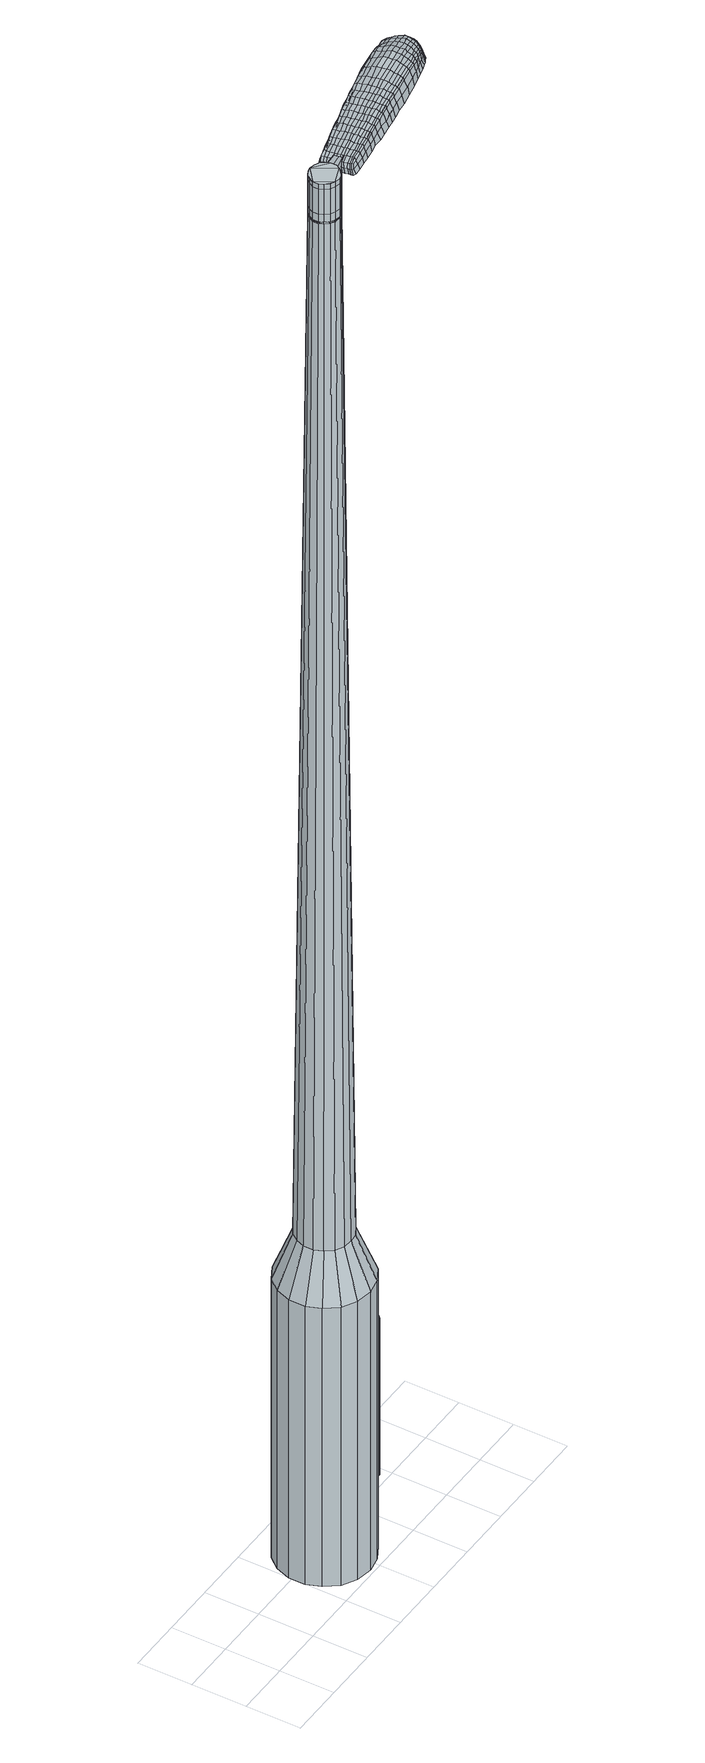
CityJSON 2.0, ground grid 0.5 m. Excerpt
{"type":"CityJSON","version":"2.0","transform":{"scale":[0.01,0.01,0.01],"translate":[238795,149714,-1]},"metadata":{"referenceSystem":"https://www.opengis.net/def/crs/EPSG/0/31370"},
"CityObjects":{
"object1":{"type":"GenericCityObject","attributes":{"cluster":966,"mean_distance_to_centroid":0.175,"new_centroid_x":238796.4,"new_centroid_y":149714.44,"mean_distance_to_camera":10.03,"H1":8.42,"H2":8.37,"Z_final":110.36,"cluster2":89,"proj_x":238796.83,"proj_y":149716.85,"id_line":48005,"bearing_l":280.12,"distance":2.45,"orientation":"left","G_obj":10.12},"geometry":[{"type":"MultiSurface","lod":"2","boundaries":[[[0,1,2,3]],[[1,4,5,2]],[[4,6,7,5]],[[6,8,9,7]],[[8,10,11,9]],[[10,12,13,11]],[[12,14,15,13]],[[14,16,17,15]],[[16,18,19,17]],[[18,20,21,19]],[[20,22,23,21]],[[22,24,25,23]],[[24,26,27,25]],[[26,28,29,27]],[[28,30,31,29]],[[30,32,33,31]],[[32,34,35,33]],[[34,0,3,35]],[[36,37,38,39]],[[38,40,41,42]],[[41,43,42]],[[42,44,45,46]],[[45,47,46]],[[46,48,49,50]],[[49,51,50]],[[42,46,50,38]],[[50,52,39,38]],[[53,36,39]],[[2,5,7,35]],[[7,9,11,15]],[[11,13,15]],[[15,17,19,23]],[[19,21,23]],[[23,25,27,31]],[[27,29,31]],[[15,23,31,7]],[[31,33,35,7]],[[3,2,35]],[[1,0,54,55]],[[0,34,56,54]],[[34,32,57,56]],[[32,30,58,57]],[[30,28,59,58]],[[28,26,60,59]],[[26,24,61,60]],[[24,22,62,61]],[[22,20,63,62]],[[20,18,64,63]],[[18,16,65,64]],[[16,14,66,65]],[[14,12,67,66]],[[12,10,68,67]],[[10,8,69,68]],[[8,6,70,69]],[[6,4,71,70]],[[4,1,55,71]],[[55,54,72,73]],[[54,56,74,72]],[[56,57,75,74]],[[57,58,76,75]],[[58,59,77,76]],[[59,60,78,77]],[[60,61,79,78]],[[61,62,80,79]],[[62,63,81,80]],[[63,64,82,81]],[[64,65,83,82]],[[65,66,84,83]],[[66,67,85,84]],[[67,68,86,85]],[[68,69,87,86]],[[69,70,88,87]],[[70,71,89,88]],[[71,55,73,89]],[[90,91,92,93]],[[94,95,91,90]],[[75,96,95,94]],[[76,97,96,75]],[[77,98,97,76]],[[78,99,98,77]],[[79,100,99,78]],[[80,101,100,79]],[[102,103,101,80]],[[104,105,103,102]],[[83,106,105,104]],[[107,108,106,83]],[[109,110,108,107]],[[111,112,110,109]],[[113,114,112,111]],[[115,116,114,113]],[[89,117,116,115]],[[93,92,117,89]],[[118,119,120,121]],[[122,118,121,123]],[[124,122,123,125]],[[126,124,125,127]],[[128,126,127,129]],[[130,128,129,131]],[[132,130,131,133]],[[134,132,133,135]],[[136,134,135,137]],[[138,136,137,139]],[[140,138,139,141]],[[142,140,141,143]],[[144,142,143,145]],[[146,144,145,147]],[[148,146,147,149]],[[150,148,149,151]],[[73,72,90,93]],[[72,74,94,90]],[[74,75,94]],[[81,102,80]],[[81,82,104,102]],[[82,83,104]],[[84,107,83]],[[84,85,109,107]],[[85,86,111,109]],[[86,87,113,111]],[[87,88,115,113]],[[88,89,115]],[[73,93,89]],[[152,153,92,91]],[[153,117,92]],[[154,116,117]],[[154,155,114,116]],[[155,156,112,114]],[[156,157,110,112]],[[157,158,108,110]],[[158,106,108]],[[159,105,106]],[[159,160,103,105]],[[160,101,103]],[[161,95,96]],[[161,152,91,95]],[[39,52,150,162]],[[153,152,163,151]],[[53,39,162,119]],[[152,161,120,163]],[[36,53,119,118]],[[161,96,121,120]],[[37,36,118,122]],[[96,97,123,121]],[[38,37,122,124]],[[97,98,125,123]],[[40,38,124,126]],[[98,99,127,125]],[[41,40,126,128]],[[99,100,129,127]],[[43,41,128,130]],[[100,101,131,129]],[[42,43,130,132]],[[101,160,133,131]],[[44,42,132,134]],[[160,159,135,133]],[[45,44,134,136]],[[159,106,137,135]],[[47,45,136,138]],[[106,158,139,137]],[[46,47,138,140]],[[158,157,141,139]],[[48,46,140,142]],[[157,156,143,141]],[[49,48,142,144]],[[156,155,145,143]],[[51,49,144,146]],[[155,154,147,145]],[[50,51,146,148]],[[154,117,149,147]],[[52,50,148,150]],[[117,153,151,149]],[[150,151,164,165]],[[151,163,166,164]],[[163,120,167,166]],[[120,119,168,167]],[[119,162,169,168]],[[162,150,165,169]],[[170,171,172,173]],[[174,170,173,175]],[[170,174,176,177]],[[171,170,177,178]],[[179,180,181,182]],[[183,179,182,184]],[[179,183,185,186]],[[180,179,186,187]],[[188,189,190,191]],[[192,188,191,193]],[[188,192,194,195]],[[189,188,195,196]],[[197,198,199,200]],[[201,197,200,202]],[[197,201,203,204]],[[198,197,204,205]],[[206,207,208,209]],[[210,206,209,211]],[[206,210,212,213]],[[207,206,213,214]],[[215,216,217,218]],[[219,215,218,220]],[[215,219,221,222]],[[216,215,222,223]],[[224,225,226,227]],[[216,224,227,217]],[[224,216,223,228]],[[225,224,228,229]],[[230,231,232,233]],[[225,230,233,226]],[[230,225,229,234]],[[231,230,234,235]],[[236,174,175,237]],[[231,236,237,232]],[[236,231,235,238]],[[174,236,238,176]],[[239,240,241,242]],[[243,239,242,244]],[[239,243,245,246]],[[240,239,246,247]],[[248,249,250,251]],[[240,248,251,241]],[[248,240,247,252]],[[249,248,252,253]],[[254,255,256,257]],[[249,254,257,250]],[[254,249,253,258]],[[255,254,258,259]],[[260,261,262,263]],[[255,260,263,256]],[[260,255,259,264]],[[261,260,264,265]],[[266,171,178,267]],[[261,266,267,262]],[[266,261,265,268]],[[171,266,268,172]],[[269,270,271,272]],[[273,269,272,274]],[[269,273,275,276]],[[270,269,276,277]],[[278,279,280,281]],[[270,278,281,271]],[[278,270,277,282]],[[279,278,282,283]],[[284,285,286,287]],[[279,284,287,280]],[[284,279,283,288]],[[285,284,288,289]],[[290,183,184,291]],[[285,290,291,286]],[[290,285,289,292]],[[183,290,292,185]],[[293,294,295,296]],[[297,293,296,298]],[[293,297,299,300]],[[294,293,300,301]],[[302,303,304,305]],[[294,302,305,295]],[[302,294,301,306]],[[303,302,306,307]],[[308,309,310,311]],[[303,308,311,304]],[[308,303,307,312]],[[309,308,312,313]],[[314,315,316,317]],[[309,314,317,310]],[[314,309,313,318]],[[315,314,318,319]],[[320,180,187,321]],[[315,320,321,316]],[[320,315,319,322]],[[180,320,322,181]],[[323,209,208,324]],[[325,323,324,326]],[[323,325,327,328]],[[209,323,328,211]],[[329,325,326,330]],[[331,329,330,332]],[[329,331,333,334]],[[325,329,334,327]],[[335,331,332,336]],[[337,335,336,338]],[[335,337,339,340]],[[331,335,340,333]],[[341,337,338,342]],[[343,341,342,344]],[[341,343,345,346]],[[337,341,346,339]],[[347,343,344,348]],[[198,347,348,199]],[[347,198,205,349]],[[343,347,349,345]],[[350,351,196,195]],[[352,350,195,194]],[[350,352,353,354]],[[351,350,354,355]],[[356,357,355,354]],[[358,356,354,353]],[[356,358,359,360]],[[357,356,360,361]],[[362,363,361,360]],[[364,362,360,359]],[[362,364,365,366]],[[363,362,366,367]],[[368,369,367,366]],[[370,368,366,365]],[[368,370,203,201]],[[369,368,201,202]],[[371,372,373,374]],[[273,371,374,275]],[[371,273,274,375]],[[372,371,375,376]],[[377,192,193,378]],[[372,377,378,373]],[[377,372,376,379]],[[192,377,379,194]],[[380,381,382,383]],[[219,380,383,221]],[[380,219,220,384]],[[381,380,384,385]],[[386,387,388,389]],[[381,386,389,382]],[[386,381,385,390]],[[387,386,390,391]],[[392,189,196,393]],[[387,392,393,388]],[[392,387,391,394]],[[189,392,394,190]],[[395,396,397,398]],[[177,395,398,178]],[[395,177,176,399]],[[396,395,399,400]],[[401,402,403,404]],[[396,401,404,397]],[[401,396,400,405]],[[402,401,405,406]],[[407,200,199,408]],[[402,407,408,403]],[[407,402,406,409]],[[200,407,409,202]],[[410,411,412,413]],[[182,410,413,184]],[[410,182,181,414]],[[411,410,414,415]],[[416,204,203,417]],[[411,416,417,412]],[[416,411,415,418]],[[204,416,418,205]],[[419,420,421,422]],[[297,419,422,299]],[[419,297,298,423]],[[420,419,423,424]],[[425,210,211,426]],[[420,425,426,421]],[[425,420,424,427]],[[210,425,427,212]],[[428,429,430,431]],[[243,428,431,245]],[[428,243,244,432]],[[429,428,432,433]],[[434,435,436,437]],[[429,434,437,430]],[[434,429,433,438]],[[435,434,438,439]],[[440,207,214,441]],[[435,440,441,436]],[[440,435,439,442]],[[207,440,442,208]],[[443,444,433,432]],[[242,443,432,244]],[[443,242,241,445]],[[444,443,445,446]],[[447,448,439,438]],[[444,447,438,433]],[[447,444,446,449]],[[448,447,449,450]],[[451,324,208,442]],[[448,451,442,439]],[[451,448,450,452]],[[324,451,452,326]],[[453,454,455,456]],[[300,453,456,301]],[[453,300,299,422]],[[454,453,422,421]],[[457,328,327,458]],[[454,457,458,455]],[[457,454,421,426]],[[328,457,426,211]],[[459,460,446,445]],[[251,459,445,241]],[[459,251,250,461]],[[460,459,461,462]],[[463,464,450,449]],[[460,463,449,446]],[[463,460,462,465]],[[464,463,465,466]],[[467,330,326,452]],[[464,467,452,450]],[[467,464,466,468]],[[330,467,468,332]],[[469,470,471,472]],[[306,469,472,307]],[[469,306,301,456]],[[470,469,456,455]],[[473,334,333,474]],[[470,473,474,471]],[[473,470,455,458]],[[334,473,458,327]],[[475,476,462,461]],[[257,475,461,250]],[[475,257,256,477]],[[476,475,477,478]],[[479,480,466,465]],[[476,479,465,462]],[[479,476,478,481]],[[480,479,481,482]],[[483,336,332,468]],[[480,483,468,466]],[[483,480,482,484]],[[336,483,484,338]],[[485,486,487,488]],[[312,485,488,313]],[[485,312,307,472]],[[486,485,472,471]],[[489,340,339,490]],[[486,489,490,487]],[[489,486,471,474]],[[340,489,474,333]],[[491,492,478,477]],[[263,491,477,256]],[[491,263,262,493]],[[492,491,493,494]],[[495,496,482,481]],[[492,495,481,478]],[[495,492,494,497]],[[496,495,497,498]],[[499,342,338,484]],[[496,499,484,482]],[[499,496,498,500]],[[342,499,500,344]],[[501,502,503,504]],[[318,501,504,319]],[[501,318,313,488]],[[502,501,488,487]],[[505,346,345,506]],[[502,505,506,503]],[[505,502,487,490]],[[346,505,490,339]],[[507,508,494,493]],[[267,507,493,262]],[[507,267,178,398]],[[508,507,398,397]],[[509,510,498,497]],[[508,509,497,494]],[[509,508,397,404]],[[510,509,404,403]],[[511,348,344,500]],[[510,511,500,498]],[[511,510,403,408]],[[348,511,408,199]],[[512,513,415,414]],[[322,512,414,181]],[[512,322,319,504]],[[513,512,504,503]],[[514,349,205,418]],[[513,514,418,415]],[[514,513,503,506]],[[349,514,506,345]],[[515,516,376,375]],[[272,515,375,274]],[[515,272,271,517]],[[516,515,517,518]],[[519,352,194,379]],[[516,519,379,376]],[[519,516,518,520]],[[352,519,520,353]],[[521,522,523,524]],[[222,521,524,223]],[[521,222,221,383]],[[522,521,383,382]],[[525,526,527,528]],[[522,525,528,523]],[[525,522,382,389]],[[526,525,389,388]],[[529,351,355,530]],[[526,529,530,527]],[[529,526,388,393]],[[351,529,393,196]],[[531,532,518,517]],[[281,531,517,271]],[[531,281,280,533]],[[532,531,533,534]],[[535,358,353,520]],[[532,535,520,518]],[[535,532,534,536]],[[358,535,536,359]],[[537,538,539,540]],[[228,537,540,229]],[[537,228,223,524]],[[538,537,524,523]],[[541,542,543,544]],[[538,541,544,539]],[[541,538,523,528]],[[542,541,528,527]],[[545,357,361,546]],[[542,545,546,543]],[[545,542,527,530]],[[357,545,530,355]],[[547,548,534,533]],[[287,547,533,280]],[[547,287,286,549]],[[548,547,549,550]],[[551,364,359,536]],[[548,551,536,534]],[[551,548,550,552]],[[364,551,552,365]],[[553,554,555,556]],[[234,553,556,235]],[[553,234,229,540]],[[554,553,540,539]],[[557,558,559,560]],[[554,557,560,555]],[[557,554,539,544]],[[558,557,544,543]],[[561,363,367,562]],[[558,561,562,559]],[[561,558,543,546]],[[363,561,546,361]],[[563,564,550,549]],[[291,563,549,286]],[[563,291,184,413]],[[564,563,413,412]],[[565,370,365,552]],[[564,565,552,550]],[[565,564,412,417]],[[370,565,417,203]],[[566,567,400,399]],[[238,566,399,176]],[[566,238,235,556]],[[567,566,556,555]],[[568,569,406,405]],[[567,568,405,400]],[[568,567,555,560]],[[569,568,560,559]],[[570,369,202,409]],[[569,570,409,406]],[[570,569,559,562]],[[369,570,562,367]],[[571,572,573,574]],[[574,573,575,576]],[[577,575,573,578]],[[578,573,572,579]],[[580,581,582,583]],[[583,582,584,585]],[[586,584,582,587]],[[587,582,581,588]],[[589,590,591,592]],[[592,591,593,594]],[[595,593,591,596]],[[596,591,590,597]],[[598,599,600,601]],[[601,600,602,603]],[[604,602,600,605]],[[605,600,599,606]],[[607,608,609,610]],[[610,609,611,612]],[[613,611,609,614]],[[614,609,608,615]],[[616,617,618,619]],[[619,618,620,621]],[[622,620,618,623]],[[623,618,617,624]],[[625,626,627,628]],[[628,627,617,616]],[[624,617,627,629]],[[629,627,626,630]],[[631,632,633,634]],[[634,633,626,625]],[[630,626,633,635]],[[635,633,632,636]],[[576,575,637,638]],[[638,637,632,631]],[[636,632,637,639]],[[639,637,575,577]],[[640,641,642,643]],[[643,642,644,645]],[[646,644,642,647]],[[647,642,641,648]],[[649,650,651,652]],[[652,651,641,640]],[[648,641,651,653]],[[653,651,650,654]],[[655,656,657,658]],[[658,657,650,649]],[[654,650,657,659]],[[659,657,656,660]],[[661,662,663,664]],[[664,663,656,655]],[[660,656,663,665]],[[665,663,662,666]],[[579,572,667,668]],[[668,667,662,661]],[[666,662,667,669]],[[669,667,572,571]],[[670,671,672,673]],[[673,672,674,675]],[[676,674,672,677]],[[677,672,671,678]],[[679,680,681,682]],[[682,681,671,670]],[[678,671,681,683]],[[683,681,680,684]],[[685,686,687,688]],[[688,687,680,679]],[[684,680,687,689]],[[689,687,686,690]],[[585,584,691,692]],[[692,691,686,685]],[[690,686,691,693]],[[693,691,584,586]],[[694,695,696,697]],[[697,696,698,699]],[[700,698,696,701]],[[701,696,695,702]],[[703,704,705,706]],[[706,705,695,694]],[[702,695,705,707]],[[707,705,704,708]],[[709,710,711,712]],[[712,711,704,703]],[[708,704,711,713]],[[713,711,710,714]],[[715,716,717,718]],[[718,717,710,709]],[[714,710,717,719]],[[719,717,716,720]],[[588,581,721,722]],[[722,721,716,715]],[[720,716,721,723]],[[723,721,581,580]],[[607,610,724,725]],[[725,724,726,727]],[[728,726,724,168]],[[168,724,610,612]],[[727,726,729,730]],[[730,729,731,732]],[[733,731,729,734]],[[734,729,726,728]],[[732,731,735,736]],[[736,735,737,738]],[[739,737,735,740]],[[740,735,731,733]],[[738,737,741,742]],[[742,741,743,744]],[[745,743,741,746]],[[746,741,737,739]],[[744,743,747,748]],[[748,747,599,598]],[[606,599,747,749]],[[749,747,743,745]],[[597,750,751,596]],[[596,751,752,595]],[[753,752,751,754]],[[754,751,750,755]],[[755,756,757,754]],[[754,757,758,753]],[[759,758,757,760]],[[760,757,756,761]],[[761,762,763,760]],[[760,763,764,759]],[[765,764,763,766]],[[766,763,762,767]],[[767,768,769,766]],[[766,769,770,765]],[[604,770,769,602]],[[602,769,768,603]],[[771,772,773,774]],[[774,773,674,676]],[[675,674,773,775]],[[775,773,772,776]],[[594,593,777,778]],[[778,777,772,771]],[[776,772,777,779]],[[779,777,593,595]],[[780,781,782,783]],[[783,782,620,622]],[[621,620,782,784]],[[784,782,781,785]],[[786,787,788,789]],[[789,788,781,780]],[[785,781,788,790]],[[790,788,787,791]],[[597,590,792,793]],[[793,792,787,786]],[[791,787,792,794]],[[794,792,590,589]],[[795,796,797,798]],[[798,797,578,579]],[[577,578,797,799]],[[799,797,796,800]],[[801,802,803,804]],[[804,803,796,795]],[[800,796,803,805]],[[805,803,802,806]],[[598,601,807,808]],[[808,807,802,801]],[[806,802,807,809]],[[809,807,601,603]],[[810,811,812,813]],[[813,812,583,585]],[[580,583,812,814]],[[814,812,811,815]],[[604,605,816,817]],[[817,816,811,810]],[[815,811,816,818]],[[818,816,605,606]],[[819,820,821,822]],[[822,821,698,700]],[[698,821,699]],[[699,821,820,823]],[[612,611,824,825]],[[825,824,820,819]],[[823,820,824,826]],[[826,824,611,613]],[[827,828,829,830]],[[830,829,644,646]],[[645,644,829,831]],[[831,829,828,832]],[[833,834,835,836]],[[836,835,828,827]],[[832,828,835,837]],[[837,835,834,838]],[[615,608,839,840]],[[840,839,834,833]],[[838,834,839,841]],[[841,839,608,607]],[[832,842,831]],[[831,842,643,645]],[[640,643,842,843]],[[838,844,845,837]],[[837,845,842,832]],[[843,842,845,846]],[[846,845,844,847]],[[607,725,165,841]],[[841,165,844,838]],[[847,844,165,848]],[[848,165,725,727]],[[849,850,851,852]],[[852,851,701,702]],[[700,701,851,822]],[[822,851,850,819]],[[728,168,853,854]],[[854,853,850,849]],[[819,850,853,825]],[[825,853,168,612]],[[843,855,652,640]],[[649,652,855,856]],[[847,857,858,846]],[[846,858,855,843]],[[856,855,858,859]],[[859,858,857,860]],[[727,730,861,848]],[[848,861,857,847]],[[860,857,861,862]],[[862,861,730,732]],[[863,864,865,866]],[[866,865,707,708]],[[702,707,865,852]],[[852,865,864,849]],[[733,734,867,868]],[[868,867,864,863]],[[849,864,867,854]],[[854,867,734,728]],[[869,870,856]],[[856,870,658,649]],[[655,658,870,871]],[[871,870,869,872]],[[860,873,874,859]],[[859,874,869,856]],[[872,869,874,875]],[[875,874,873,876]],[[732,736,877,862]],[[862,877,873,860]],[[876,873,877,878]],[[878,877,736,738]],[[879,880,881,882]],[[882,881,713,714]],[[708,713,881,866]],[[866,881,880,863]],[[739,740,883,884]],[[884,883,880,879]],[[863,880,883,868]],[[868,883,740,733]],[[872,885,886,871]],[[871,886,664,655]],[[661,664,886,887]],[[887,886,885,888]],[[876,889,890,875]],[[875,890,885,872]],[[888,885,890,891]],[[891,890,889,892]],[[738,742,893,878]],[[878,893,889,876]],[[892,889,893,894]],[[894,893,742,744]],[[895,896,897,898]],[[898,897,719,720]],[[714,719,897,882]],[[882,897,896,879]],[[745,746,899,900]],[[900,899,896,895]],[[879,896,899,884]],[[884,899,746,739]],[[888,901,902,887]],[[887,902,668,661]],[[579,668,902,798]],[[798,902,901,795]],[[892,903,904,891]],[[891,904,901,888]],[[795,901,904,804]],[[804,904,903,801]],[[744,748,905,894]],[[894,905,903,892]],[[801,903,905,808]],[[808,905,748,598]],[[815,906,907,814]],[[814,907,723,580]],[[720,723,907,898]],[[898,907,906,895]],[[606,749,908,818]],[[818,908,906,815]],[[895,906,908,900]],[[900,908,749,745]],[[776,909,910,775]],[[775,910,673,675]],[[670,673,910,911]],[[911,910,909,912]],[[595,752,913,779]],[[779,913,909,776]],[[912,909,913,914]],[[914,913,752,753]],[[915,916,917,918]],[[918,917,623,624]],[[622,623,917,783]],[[783,917,916,780]],[[919,920,921,922]],[[922,921,916,915]],[[780,916,921,789]],[[789,921,920,786]],[[755,750,923,924]],[[924,923,920,919]],[[786,920,923,793]],[[793,923,750,597]],[[912,925,926,911]],[[911,926,682,670]],[[679,682,926,927]],[[927,926,925,928]],[[753,758,929,914]],[[914,929,925,912]],[[928,925,929,930]],[[930,929,758,759]],[[931,932,933,934]],[[934,933,629,630]],[[624,629,933,918]],[[918,933,932,915]],[[935,936,937,938]],[[938,937,932,931]],[[915,932,937,922]],[[922,937,936,919]],[[761,756,939,940]],[[940,939,936,935]],[[919,936,939,924]],[[924,939,756,755]],[[928,941,942,927]],[[927,942,688,679]],[[685,688,942,943]],[[943,942,941,944]],[[759,764,945,930]],[[930,945,941,928]],[[944,941,945,946]],[[946,945,764,765]],[[947,948,949,950]],[[950,949,635,636]],[[630,635,949,934]],[[934,949,948,931]],[[951,952,953,954]],[[954,953,948,947]],[[931,948,953,938]],[[938,953,952,935]],[[767,762,955,956]],[[956,955,952,951]],[[935,952,955,940]],[[940,955,762,761]],[[944,957,958,943]],[[943,958,692,685]],[[585,692,958,813]],[[813,958,957,810]],[[765,770,959,946]],[[946,959,957,944]],[[810,957,959,817]],[[817,959,770,604]],[[800,960,961,799]],[[799,961,639,577]],[[636,639,961,950]],[[950,961,960,947]],[[806,962,963,805]],[[805,963,960,800]],[[947,960,963,954]],[[954,963,962,951]],[[603,768,964,809]],[[809,964,962,806]],[[951,962,964,956]],[[956,964,768,767]],[[571,574,173,172]],[[574,576,175,173]],[[586,587,186,185]],[[587,588,187,186]],[[589,592,191,190]],[[592,594,193,191]],[[613,614,213,212]],[[614,615,214,213]],[[616,619,218,217]],[[619,621,220,218]],[[625,628,227,226]],[[628,616,217,227]],[[631,634,233,232]],[[634,625,226,233]],[[576,638,237,175]],[[638,631,232,237]],[[646,647,246,245]],[[647,648,247,246]],[[648,653,252,247]],[[653,654,253,252]],[[654,659,258,253]],[[659,660,259,258]],[[660,665,264,259]],[[665,666,265,264]],[[666,669,268,265]],[[669,571,172,268]],[[676,677,276,275]],[[677,678,277,276]],[[678,683,282,277]],[[683,684,283,282]],[[684,689,288,283]],[[689,690,289,288]],[[690,693,292,289]],[[693,586,185,292]],[[694,697,296,295]],[[697,699,298,296]],[[703,706,305,304]],[[706,694,295,305]],[[709,712,311,310]],[[712,703,304,311]],[[715,718,317,316]],[[718,709,310,317]],[[588,722,321,187]],[[722,715,316,321]],[[771,774,374,373]],[[774,676,275,374]],[[594,778,378,193]],[[778,771,373,378]],[[621,784,384,220]],[[784,785,385,384]],[[785,790,390,385]],[[790,791,391,390]],[[791,794,394,391]],[[794,589,190,394]],[[699,423,298]],[[699,823,424,423]],[[823,826,427,424]],[[826,613,212,427]],[[827,830,431,430]],[[830,646,245,431]],[[833,836,437,436]],[[836,827,430,437]],[[615,840,441,214]],[[840,833,436,441]],[[965,966,967,968]],[[969,970,968,967]],[[971,972,973,974]],[[975,976,977,978]],[[966,979,980,967]],[[981,969,967,980]],[[982,971,974,983]],[[984,985,976,975]],[[979,986,987,980]],[[987,988,981,980]],[[989,982,983,990]],[[991,985,984,992]],[[986,993,994,987]],[[994,995,988,987]],[[996,989,990,997]],[[998,991,992,999]],[[1000,1001,1002,1003]],[[1004,1005,1001,1000]],[[1004,1006,1007,1005]],[[1006,1008,1009,1007]],[[1010,1011,1012,1013]],[[1014,1015,1011,1010]],[[1016,1017,1015,1014]],[[1018,1019,1017,1016]],[[1013,1002,1001,1010]],[[1010,1001,1005,1014]],[[1005,1007,1016,1014]],[[1007,1009,1018,1016]],[[974,973,970,969]],[[983,974,969,981]],[[988,990,983,981]],[[995,997,990,988]],[[975,978,972,971]],[[984,975,971,982]],[[992,984,982,989]],[[999,992,989,996]],[[976,1000,1003,977]],[[985,1004,1000,976]],[[1006,1004,985,991]],[[1008,1006,991,998]],[[1020,1021,1022,1023]],[[1022,1024,1025,1026]],[[1022,1026,1027,1028]],[[1022,1028,1023]],[[1029,1020,1023,1030]],[[1031,1030,1023,1032]],[[1033,1032,1023]],[[1034,1022,1021,1035]],[[1036,1034,1035,1037]],[[1038,1036,1037,1039]],[[1040,1038,1039,1041]],[[1042,1040,1041,1043]],[[1043,1044,1045,1046]],[[1043,1046,1047,1048]],[[1043,1048,1049,1050]],[[1049,1051,1052,1053]],[[1049,1053,1054,1055]],[[1049,1055,1050]],[[1043,1050,1042]],[[1056,1057,1021,1020]],[[1058,1059,1024,1022]],[[1060,1061,1033,1023]],[[1057,1062,1035,1021]],[[1063,1058,1022,1034]],[[1062,1064,1037,1035]],[[1065,1063,1034,1036]],[[1064,1066,1039,1037]],[[1067,1065,1036,1038]],[[1066,1068,1041,1039]],[[1069,1067,1038,1040]],[[1068,1070,1043,1041]],[[1071,1069,1040,1042]],[[1070,1072,1044,1043]],[[1073,1074,1051,1049]],[[1075,1071,1042,1050]],[[1045,1044,1072,1076]],[[1046,1045,1076,1077]],[[1047,1046,1077,1078]],[[1048,1047,1078,1079]],[[1049,1048,1079,1073]],[[1080,1056,1020,1029]],[[1081,1080,1029,1030]],[[1082,1081,1030,1031]],[[1083,1082,1031,1032]],[[1061,1083,1032,1033]],[[1025,1024,1059,1084]],[[1052,1051,1074,1085]],[[1026,1025,1084,1086]],[[1027,1026,1086,1087]],[[1028,1027,1087,1088]],[[1023,1028,1088,1060]],[[1053,1052,1085,1089]],[[1054,1053,1089,1090]],[[1055,1054,1090,1091]],[[1050,1055,1091,1075]]]}]}
},
"vertices":[
[183,53,384],[183,38,384],[183,38,96],[183,53,96],[178,25,384],[178,25,96],[169,13,384],[169,13,96],[156,6,384],[156,6,96],[142,3,384],[142,3,96],[127,6,384],[127,6,96],[114,13,384],[114,13,96],[105,25,384],[105,25,96],[100,38,384],[100,38,96],[100,53,384],[100,53,96],[105,67,384],[105,67,96],[114,78,384],[114,78,96],[127,85,384],[127,85,96],[141,88,384],[141,88,96],[156,86,384],[156,86,96],[169,78,384],[169,78,96],[178,67,384],[178,67,96],[150,56,1524],[146,58,1524],[141,59,1524],[155,48,1524],[137,58,1524],[133,56,1524],[128,48,1524],[130,52,1524],[128,43,1524],[130,39,1524],[137,33,1524],[133,35,1524],[142,32,1524],[146,33,1524],[153,39,1524],[150,35,1524],[155,43,1524],[153,53,1524],[166,50,429],[166,41,429],[163,58,429],[158,65,429],[150,69,429],[141,71,429],[133,69,429],[125,65,429],[120,58,429],[117,50,429],[117,41,429],[120,33,429],[125,26,429],[133,22,429],[142,21,429],[150,22,429],[158,27,429],[163,33,429],[155,48,1483],[155,43,1483],[153,53,1483],[150,56,1483],[146,58,1483],[141,59,1483],[137,58,1483],[133,56,1483],[130,52,1483],[128,48,1483],[128,43,1483],[130,39,1483],[133,35,1483],[137,33,1483],[142,32,1483],[146,33,1483],[150,35,1483],[153,39,1483],[154,48,1483],[154,48,1485],[154,44,1485],[154,44,1483],[153,52,1483],[153,52,1485],[150,56,1485],[146,58,1485],[141,59,1485],[137,58,1485],[133,56,1485],[130,52,1485],[129,48,1483],[129,48,1485],[129,43,1483],[129,43,1485],[130,39,1485],[133,36,1483],[133,36,1485],[137,34,1483],[137,34,1485],[142,33,1483],[142,33,1485],[146,34,1483],[146,34,1485],[150,36,1483],[150,36,1485],[153,39,1485],[150,56,1519],[153,53,1519],[153,53,1493],[150,56,1493],[146,58,1519],[146,58,1493],[141,59,1519],[141,59,1493],[137,58,1519],[137,58,1493],[133,56,1519],[133,56,1493],[130,52,1519],[130,52,1493],[128,48,1519],[128,48,1493],[128,43,1519],[128,43,1493],[130,39,1519],[130,39,1493],[133,35,1519],[133,35,1493],[137,33,1519],[137,33,1493],[142,32,1519],[142,32,1493],[146,33,1519],[146,33,1493],[150,35,1519],[150,35,1493],[153,39,1519],[153,39,1493],[155,43,1519],[155,43,1493],[155,48,1485],[155,43,1485],[150,35,1485],[146,33,1485],[142,32,1485],[137,33,1485],[133,35,1485],[128,43,1485],[128,48,1485],[153,53,1485],[155,48,1519],[155,48,1493],[174,48,1513],[174,48,1518],[173,51,1513],[173,55,1513],[173,55,1518],[173,51,1518],[249,45,1519],[242,44,1518],[244,43,1509],[251,44,1510],[258,46,1519],[260,45,1510],[257,48,1526],[248,47,1525],[241,46,1525],[243,83,1519],[236,82,1518],[235,80,1525],[242,81,1525],[251,85,1519],[251,83,1526],[252,87,1510],[244,85,1510],[237,83,1509],[318,79,1519],[319,75,1519],[320,75,1513],[319,79,1513],[316,83,1519],[317,83,1513],[315,82,1524],[317,79,1524],[317,75,1524],[245,66,1530],[238,64,1529],[239,61,1529],[246,62,1530],[254,67,1531],[255,64,1531],[254,71,1530],[245,69,1530],[237,68,1529],[166,51,1512],[166,49,1512],[168,49,1517],[167,51,1517],[165,54,1512],[167,54,1517],[166,55,1506],[167,52,1506],[167,49,1506],[308,57,1519],[304,56,1519],[306,55,1512],[309,56,1512],[310,58,1518],[311,57,1512],[309,59,1522],[307,58,1523],[304,57,1524],[300,55,1519],[294,53,1519],[296,52,1512],[301,53,1512],[299,56,1524],[294,54,1525],[289,52,1519],[281,50,1519],[282,49,1511],[290,51,1511],[288,53,1526],[280,52,1526],[270,48,1519],[271,47,1510],[268,50,1526],[176,36,1513],[184,37,1513],[183,38,1518],[175,37,1517],[170,36,1512],[171,37,1516],[172,35,1506],[177,35,1507],[185,36,1507],[191,38,1514],[199,39,1515],[198,40,1520],[190,39,1519],[192,37,1507],[200,38,1507],[206,40,1515],[213,41,1516],[212,42,1522],[205,41,1521],[207,39,1508],[215,39,1508],[221,42,1517],[228,42,1517],[227,44,1524],[220,43,1523],[222,40,1508],[230,41,1509],[235,43,1518],[234,45,1524],[237,42,1509],[302,92,1519],[299,92,1519],[299,91,1524],[302,91,1523],[305,92,1518],[304,91,1522],[305,93,1512],[303,94,1512],[299,94,1512],[294,92,1519],[288,91,1519],[288,90,1525],[294,90,1524],[295,93,1512],[289,93,1512],[282,90,1519],[274,89,1519],[274,88,1526],[282,89,1526],[283,92,1511],[275,91,1511],[263,87,1519],[262,86,1526],[264,89,1510],[171,66,1513],[178,68,1513],[179,69,1507],[172,67,1507],[166,65,1512],[166,66,1506],[167,64,1516],[171,65,1517],[178,67,1518],[186,70,1514],[193,72,1515],[194,73,1507],[186,71,1507],[185,68,1519],[192,70,1520],[200,73,1515],[208,75,1516],[208,77,1508],[201,75,1508],[200,72,1521],[207,73,1522],[215,77,1517],[222,78,1517],[223,80,1509],[216,78,1508],[214,75,1523],[221,77,1524],[229,80,1518],[230,82,1509],[228,78,1524],[172,52,1519],[173,50,1519],[180,54,1520],[180,51,1520],[179,57,1520],[172,55,1519],[187,55,1522],[188,52,1522],[194,56,1523],[195,54,1523],[194,59,1523],[187,58,1521],[202,58,1524],[202,55,1524],[209,59,1525],[210,56,1525],[208,62,1525],[201,61,1524],[216,60,1526],[217,57,1526],[224,62,1527],[224,59,1527],[223,65,1527],[216,64,1526],[231,63,1528],[231,60,1528],[230,67,1528],[314,78,1527],[314,74,1527],[312,82,1526],[308,81,1527],[309,77,1528],[310,74,1528],[303,76,1529],[304,72,1529],[302,80,1528],[295,79,1530],[296,75,1530],[296,71,1530],[289,74,1531],[289,70,1531],[287,78,1530],[279,76,1531],[280,72,1531],[280,68,1531],[267,70,1531],[268,66,1531],[266,74,1531],[307,91,1518],[309,90,1519],[310,91,1513],[307,93,1513],[306,90,1523],[308,89,1523],[313,87,1519],[314,87,1513],[312,86,1524],[312,59,1518],[314,61,1518],[312,62,1523],[310,60,1523],[313,58,1513],[315,61,1513],[316,64,1519],[318,68,1519],[316,68,1524],[314,64,1523],[317,64,1513],[319,68,1513],[319,71,1519],[317,71,1524],[320,71,1513],[248,48,1528],[248,50,1528],[240,49,1528],[241,47,1527],[256,49,1528],[256,51,1529],[247,53,1529],[247,56,1530],[240,55,1529],[240,52,1528],[256,54,1529],[256,57,1530],[246,59,1530],[239,58,1529],[255,61,1531],[242,80,1528],[243,78,1529],[252,79,1529],[251,82,1528],[235,78,1527],[236,76,1528],[244,74,1529],[253,76,1530],[237,72,1528],[164,63,1512],[164,61,1512],[166,61,1517],[165,63,1517],[165,64,1506],[165,62,1506],[165,58,1512],[166,58,1517],[166,59,1506],[168,37,1512],[168,38,1512],[169,38,1506],[169,36,1506],[170,38,1517],[169,39,1517],[168,41,1512],[167,43,1512],[168,43,1506],[169,40,1506],[169,41,1517],[168,44,1517],[167,46,1512],[168,46,1506],[168,46,1517],[175,39,1519],[175,40,1519],[182,39,1520],[182,41,1520],[174,42,1519],[174,45,1519],[182,43,1520],[181,46,1520],[173,47,1519],[181,49,1520],[171,64,1519],[171,62,1519],[178,63,1520],[178,65,1520],[171,59,1519],[179,60,1520],[190,40,1521],[189,42,1521],[197,41,1522],[197,43,1522],[189,44,1521],[188,47,1521],[196,46,1522],[196,48,1523],[188,50,1522],[195,51,1523],[185,67,1521],[185,65,1521],[193,67,1522],[192,69,1522],[186,62,1521],[193,63,1522],[204,42,1523],[204,44,1523],[212,43,1524],[211,45,1524],[204,47,1523],[203,49,1524],[211,48,1525],[211,50,1525],[203,52,1524],[210,53,1525],[200,70,1523],[200,68,1523],[207,70,1524],[207,72,1524],[201,65,1524],[208,66,1525],[219,44,1525],[219,46,1525],[226,45,1526],[226,47,1526],[218,49,1526],[218,52,1526],[226,50,1527],[225,53,1527],[217,55,1526],[225,56,1527],[214,74,1525],[214,71,1525],[222,73,1526],[221,75,1526],[215,68,1526],[222,69,1527],[234,46,1527],[233,48,1527],[233,51,1527],[232,54,1528],[232,57,1528],[228,77,1527],[229,75,1527],[229,71,1528],[303,90,1525],[306,89,1525],[300,90,1526],[302,88,1526],[309,85,1526],[305,85,1527],[308,59,1525],[310,61,1525],[306,60,1526],[305,58,1525],[312,64,1525],[313,67,1526],[309,66,1527],[308,63,1526],[314,71,1526],[310,70,1527],[295,89,1526],[296,87,1527],[289,89,1527],[290,87,1528],[299,84,1528],[292,83,1529],[300,57,1526],[301,59,1527],[295,58,1528],[294,56,1527],[302,62,1527],[303,65,1528],[296,64,1529],[296,60,1528],[304,69,1528],[297,67,1530],[282,88,1528],[284,86,1529],[274,86,1528],[275,84,1529],[286,82,1529],[277,80,1530],[288,54,1528],[288,56,1528],[280,55,1529],[280,53,1528],[289,59,1529],[289,63,1530],[281,61,1530],[280,58,1530],[290,66,1530],[281,65,1531],[263,84,1529],[263,82,1529],[265,78,1530],[268,51,1528],[268,53,1529],[268,56,1530],[268,59,1530],[268,63,1531],[244,45,1509],[242,46,1518],[249,47,1518],[251,46,1509],[258,48,1519],[259,47,1510],[257,50,1525],[248,48,1525],[241,48,1525],[236,78,1525],[236,80,1518],[243,81,1518],[243,80,1525],[252,83,1519],[251,81,1525],[253,85,1510],[244,83,1509],[238,81,1509],[318,75,1513],[317,75,1519],[316,78,1519],[317,78,1513],[315,81,1519],[315,82,1513],[313,81,1524],[315,78,1524],[315,75,1524],[239,61,1528],[239,64,1528],[246,66,1529],[246,63,1529],[255,67,1529],[255,64,1529],[254,71,1529],[245,69,1529],[238,68,1528],[169,49,1516],[169,49,1512],[168,52,1512],[169,52,1516],[168,55,1512],[169,55,1516],[168,55,1506],[169,52,1506],[169,49,1506],[305,57,1512],[304,58,1519],[307,59,1518],[308,58,1512],[309,60,1518],[310,58,1512],[308,60,1522],[306,60,1523],[303,59,1523],[295,54,1512],[294,55,1519],[299,56,1519],[300,55,1512],[298,58,1524],[293,56,1525],[282,51,1511],[280,52,1519],[288,54,1519],[290,53,1511],[287,55,1525],[279,53,1526],[269,50,1519],[271,49,1510],[268,52,1526],[183,40,1518],[184,39,1513],[176,38,1513],[175,39,1517],[171,38,1512],[172,39,1515],[172,37,1506],[177,37,1506],[185,38,1507],[198,42,1520],[198,41,1514],[191,40,1514],[190,41,1519],[192,39,1507],[200,40,1507],[212,44,1522],[213,43,1516],[206,42,1515],[205,43,1521],[207,41,1508],[215,41,1508],[227,46,1523],[228,44,1517],[221,44,1516],[220,45,1522],[222,42,1508],[229,43,1508],[235,45,1517],[234,47,1524],[237,44,1509],[299,89,1523],[299,90,1519],[302,90,1518],[302,89,1523],[304,90,1518],[304,89,1522],[305,92,1512],[303,92,1512],[300,92,1512],[288,88,1525],[288,89,1519],[294,90,1519],[294,88,1524],[295,91,1512],[289,91,1512],[274,86,1526],[275,87,1519],[282,88,1519],[282,87,1525],[283,90,1511],[276,89,1511],[263,85,1519],[263,84,1526],[264,87,1510],[180,67,1507],[179,66,1513],[172,64,1513],[172,66,1506],[167,63,1512],[167,64,1506],[168,62,1515],[171,63,1517],[178,65,1518],[194,71,1507],[194,70,1514],[186,68,1514],[187,69,1507],[186,67,1519],[193,68,1520],[209,75,1508],[208,73,1516],[201,71,1515],[202,73,1508],[200,70,1521],[207,72,1522],[223,78,1508],[222,76,1517],[215,75,1516],[216,76,1508],[215,73,1522],[222,75,1523],[229,78,1517],[230,80,1509],[229,76,1524],[173,53,1518],[174,50,1518],[180,54,1519],[181,51,1519],[180,57,1519],[188,55,1520],[188,53,1520],[195,56,1521],[195,54,1521],[195,59,1521],[187,58,1520],[202,58,1523],[203,55,1523],[210,59,1524],[210,56,1524],[209,62,1524],[202,61,1523],[217,60,1525],[217,58,1525],[224,62,1526],[225,59,1526],[224,65,1526],[216,64,1525],[231,63,1527],[232,60,1527],[231,66,1527],[313,74,1526],[312,78,1526],[311,81,1525],[307,80,1526],[309,77,1526],[309,74,1526],[303,72,1528],[302,76,1528],[301,79,1527],[294,78,1528],[295,75,1529],[296,71,1529],[289,70,1530],[288,73,1530],[287,77,1529],[279,75,1530],[280,72,1530],[280,68,1530],[268,66,1530],[267,70,1530],[266,73,1530],[309,89,1513],[308,88,1518],[306,90,1518],[306,91,1512],[305,89,1523],[307,87,1523],[311,85,1519],[312,86,1513],[310,85,1523],[311,63,1523],[312,62,1518],[310,61,1518],[309,61,1523],[311,60,1512],[313,62,1512],[314,68,1523],[316,68,1519],[314,65,1519],[313,65,1523],[315,65,1513],[316,68,1513],[316,72,1519],[315,71,1524],[317,72,1513],[241,50,1527],[248,51,1527],[248,49,1527],[241,48,1526],[256,51,1527],[256,52,1528],[240,55,1528],[247,56,1528],[247,53,1528],[240,52,1527],[256,55,1528],[256,58,1529],[247,59,1529],[240,58,1528],[256,61,1529],[252,79,1528],[243,77,1527],[243,79,1527],[251,80,1527],[236,77,1526],[236,76,1527],[244,73,1528],[253,75,1528],[237,72,1527],[167,61,1516],[166,62,1512],[166,63,1512],[167,62,1516],[167,62,1506],[167,58,1512],[168,58,1516],[168,59,1506],[171,38,1506],[170,39,1512],[170,38,1512],[171,37,1506],[171,39,1516],[171,40,1516],[170,44,1506],[170,44,1512],[170,41,1512],[171,41,1506],[171,42,1516],[170,44,1516],[169,46,1512],[170,46,1506],[170,47,1516],[176,40,1518],[183,41,1519],[175,45,1518],[175,43,1518],[182,44,1519],[182,46,1519],[181,49,1519],[179,63,1519],[172,62,1518],[172,63,1518],[179,64,1519],[172,59,1518],[179,60,1519],[190,42,1520],[197,43,1521],[189,47,1520],[189,45,1520],[197,46,1521],[196,48,1521],[189,50,1520],[196,51,1521],[193,66,1521],[186,65,1520],[186,66,1520],[193,68,1521],[187,62,1520],[194,63,1521],[205,45,1522],[205,44,1522],[212,45,1523],[212,46,1523],[204,50,1522],[204,47,1522],[212,48,1523],[211,51,1524],[203,52,1523],[211,54,1524],[208,70,1523],[201,68,1522],[200,69,1522],[208,71,1523],[201,65,1522],[208,66,1523],[219,47,1524],[219,46,1524],[227,47,1525],[226,48,1525],[218,52,1525],[219,49,1524],[226,50,1525],[226,53,1526],[218,55,1525],[225,56,1526],[222,73,1525],[215,71,1524],[215,72,1524],[222,74,1525],[216,68,1524],[223,69,1525],[234,49,1526],[234,47,1526],[233,54,1527],[233,51,1526],[232,57,1527],[229,74,1526],[229,76,1526],[230,70,1526],[305,87,1524],[303,88,1524],[299,88,1525],[301,87,1525],[308,84,1525],[304,84,1525],[305,61,1525],[309,62,1524],[307,61,1524],[304,60,1525],[308,67,1526],[312,68,1525],[310,65,1524],[307,64,1525],[313,71,1525],[309,70,1526],[296,87,1526],[294,88,1526],[288,87,1526],[290,86,1527],[299,83,1526],[292,82,1527],[294,59,1527],[300,60,1526],[299,59,1526],[293,57,1526],[296,64,1528],[302,66,1527],[301,63,1526],[295,61,1527],[303,69,1527],[296,68,1528],[283,85,1527],[282,86,1527],[274,85,1527],[275,83,1528],[285,81,1528],[277,80,1529],[280,56,1528],[288,57,1527],[287,56,1527],[279,54,1527],[280,62,1529],[289,63,1529],[289,60,1528],[280,58,1528],[289,66,1529],[280,65,1530],[264,81,1528],[263,83,1528],[265,77,1529],[268,54,1528],[268,53,1528],[268,60,1529],[268,57,1529],[268,63,1530],[172,37,1508],[170,44,1508],[203,48,1509],[204,41,1509],[224,51,1510],[225,43,1510],[263,58,1512],[265,49,1512],[247,45,1511],[245,55,1511],[281,61,1513],[294,64,1514],[296,55,1514],[282,52,1513],[169,50,1508],[201,56,1509],[222,60,1510],[261,67,1512],[244,64,1511],[279,70,1513],[292,72,1514],[168,57,1508],[200,64,1509],[221,68,1510],[260,76,1512],[242,73,1511],[291,81,1514],[278,79,1513],[167,64,1508],[198,72,1509],[219,77,1510],[258,85,1512],[240,82,1511],[289,90,1514],[276,88,1513],[307,66,1514],[312,69,1514],[313,62,1514],[309,58,1514],[306,75,1514],[310,76,1514],[304,83,1514],[309,83,1514],[303,91,1514],[308,89,1514],[316,72,1515],[318,76,1515],[318,75,1515],[317,68,1515],[315,76,1515],[318,77,1515],[314,81,1515],[318,78,1515],[313,85,1515],[318,79,1515],[153,87,334],[157,86,334],[157,86,165],[143,89,171],[153,87,165],[150,88,165],[147,88,166],[145,89,167],[144,89,169],[150,88,334],[147,88,333],[145,89,332],[144,89,331],[143,89,328],[170,79,165],[170,79,334],[179,67,165],[179,67,334],[184,53,165],[184,53,334],[185,38,165],[185,38,334],[180,24,165],[180,24,334],[177,21,334],[175,18,334],[173,16,333],[172,14,332],[171,13,331],[171,13,328],[177,21,165],[171,13,171],[171,13,169],[172,14,167],[173,16,166],[175,18,165],[153,84,334],[157,84,334],[157,84,165],[153,84,165],[143,86,171],[143,86,328],[168,77,334],[168,77,165],[177,66,334],[177,66,165],[182,53,334],[182,53,165],[182,39,334],[182,39,165],[177,26,334],[177,26,165],[175,23,334],[168,15,328],[168,15,171],[175,23,165],[173,20,334],[171,18,333],[169,16,332],[169,15,331],[149,85,334],[146,86,333],[144,86,332],[143,86,331],[149,85,165],[169,15,169],[146,86,166],[144,86,167],[143,86,169],[169,16,167],[171,18,166],[173,20,165]
]}
